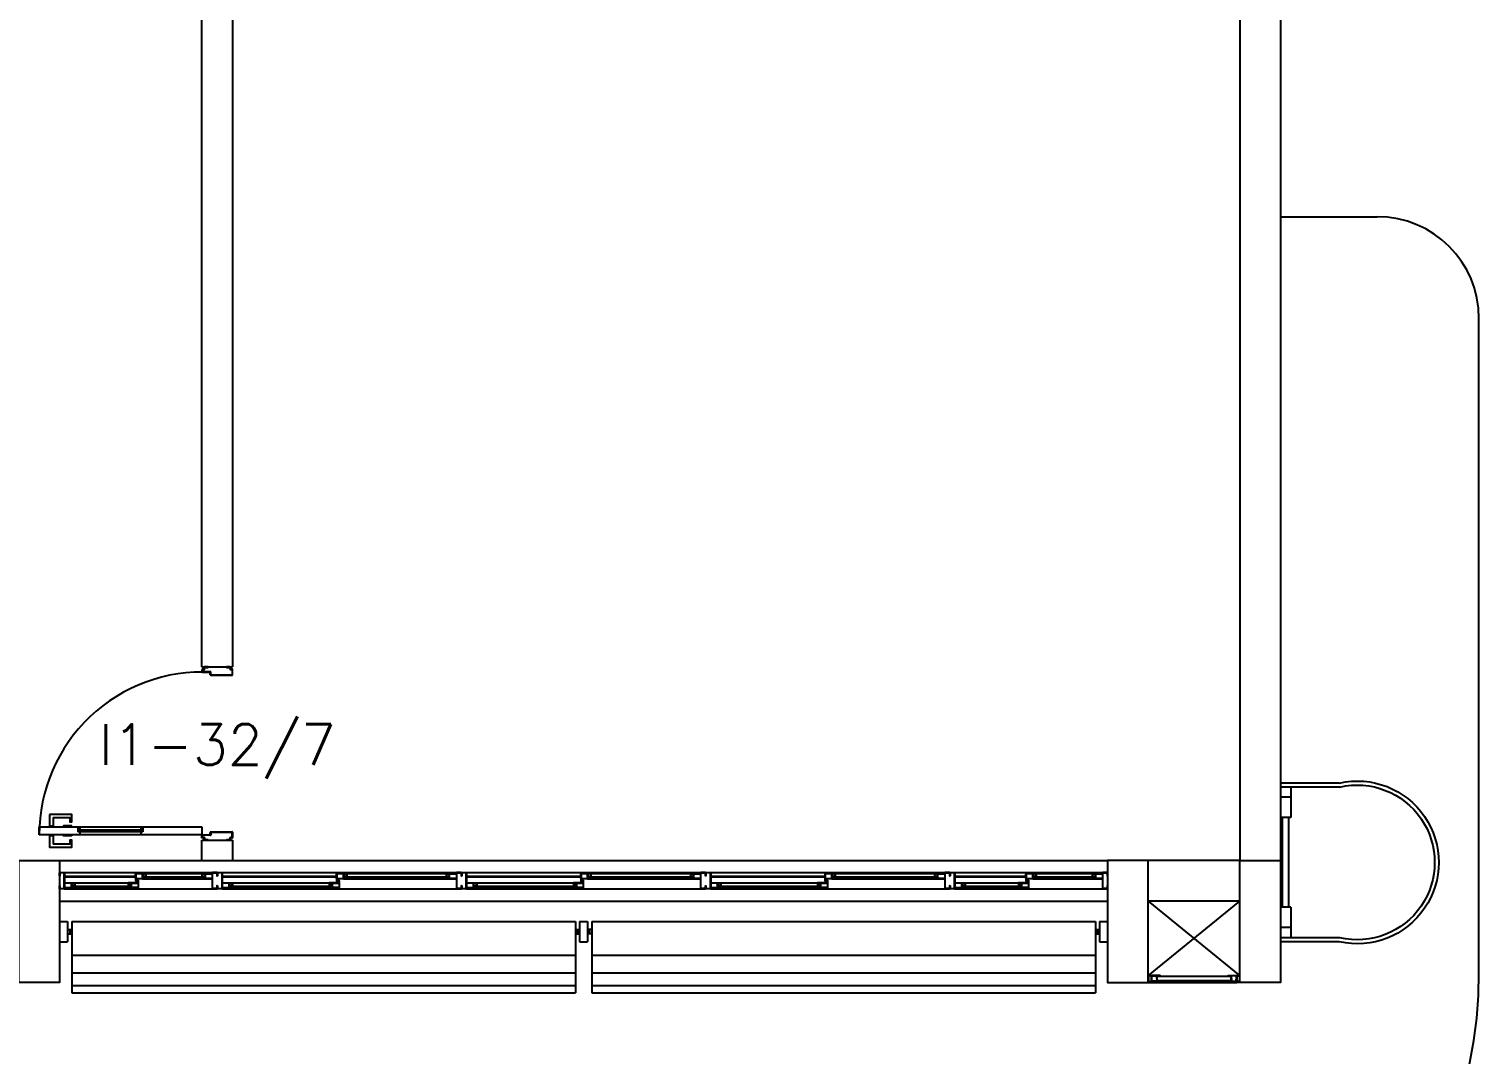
# Model space of a CAD drawing. Header units: millimetres. Extents: x 2801 to 3319, y 1187 to 1422.
# Drawn here: x 2967.02 to 2974.15, y 1340.99 to 1346.03 of the extents above; entities that cross this region are included whole.
import ezdxf

# ---------------------------------------------------------------- set-up
doc = ezdxf.new("R2010")
doc.units = ezdxf.units.MM
for name, color, linetype in [('AR-ALV', 2, 'Continuous'), ('AR-BRISES', 1, 'Continuous'), ('AR-CALÇADA', 1, 'Continuous'), ('AR-ESQ', 1, 'Continuous'), ('AR-ESTC', 3, 'Continuous'), ('AR-PEITORIL', 1, 'Continuous'), ('AR-PORTA', 1, 'Continuous'), ('AR-SHAFT', 1, 'Continuous'), ('BR-LINHAS', 1, 'Continuous'), ('BR-MONTANTE', 242, 'Continuous'), ('BR-PAINEL', 1, 'Continuous'), ('BR-SUPORTE', 1, 'Continuous'), ('DT-ESQ-BAGUETE-C', 2, 'Continuous'), ('DT-ESQ-BAGUETE-V', 1, 'Continuous'), ('DT-ESQ-CHAPA DOBRADA-V', 1, 'Continuous'), ('DT-ESQ-PERFIL CADEIRA-C', 2, 'Continuous'), ('DT-ESQ-PERFIL CADEIRA-V', 1, 'Continuous'), ('DT-ESQ-PERFIL U SIMPLES-C', 2, 'Continuous'), ('DT-ESQ-PERFIL U-C', 2, 'Continuous'), ('DT-ESQ-PERFIL U-V', 1, 'Continuous'), ('DT-ESQ-VENEZIANA-C', 2, 'Continuous'), ('DT-ESQ-VENEZIANA-V', 2, 'Continuous'), ('DT-ESQ-VIDRO-C', 2, 'Continuous'), ('ENDEREÇO', 2, 'Continuous'), ('EQUIPAMENTO', 2, 'Continuous'), ('maçaneta', 1, 'Continuous'), ('mov', 1, 'Continuous'), ('PM-PERFIL U-C', 2, 'Continuous'), ('PM-VIDRO', 1, 'Continuous'), ('pm1', 2, 'Continuous'), ('pm2', 2, 'Continuous')]:
    doc.layers.add(name, color=color, linetype=linetype)
doc.styles.add('UNB1-100', font='simplex.shx', dxfattribs={"height": 0.2})

# ---------------------------------------------------------------- blocks, each defined once
blk = doc.blocks.new('EF40-P')
at = {"layer": 'DT-ESQ-BAGUETE-C', "color": 2, "ltscale": 0.1}
for points in [[(0.4225, -0.08), (0.409, -0.08), (0.409, -0.0785), (0.422, -0.0785, 0.414214), (0.4225, -0.078), (0.4225, -0.067, 0.414214), (0.422, -0.0665), (0.409, -0.0665), (0.409, -0.065), (0.4225, -0.065, -0.414214), (0.424, -0.0665), (0.424, -0.0785, -0.414214)], [(0.7015, -0.08), (0.715, -0.08), (0.715, -0.0785), (0.702, -0.0785, -0.414214), (0.7015, -0.078), (0.7015, -0.067, -0.414214), (0.702, -0.0665), (0.715, -0.0665), (0.715, -0.065), (0.7015, -0.065, 0.414214), (0.7, -0.0665), (0.7, -0.0785, 0.414214)], [(1.41, -0.08), (1.3965, -0.08), (1.3965, -0.0785), (1.4095, -0.0785, 0.414214), (1.41, -0.078), (1.41, -0.067, 0.414214), (1.4095, -0.0665), (1.3965, -0.0665), (1.3965, -0.065), (1.41, -0.065, -0.414214), (1.4115, -0.0665), (1.4115, -0.0785, -0.414214)], [(1.9015, -0.08), (1.915, -0.08), (1.915, -0.0785), (1.902, -0.0785, -0.414214), (1.9015, -0.078), (1.9015, -0.067, -0.414214), (1.902, -0.0665), (1.915, -0.0665), (1.915, -0.065), (1.9015, -0.065, 0.414214), (1.9, -0.0665), (1.9, -0.0785, 0.414214)], [(2.61, -0.08), (2.5965, -0.08), (2.5965, -0.0785), (2.6095, -0.0785, 0.414214), (2.61, -0.078), (2.61, -0.067, 0.414214), (2.6095, -0.0665), (2.5965, -0.0665), (2.5965, -0.065), (2.61, -0.065, -0.414214), (2.6115, -0.0665), (2.6115, -0.0785, -0.414214)], [(3.1015, -0.08), (3.115, -0.08), (3.115, -0.0785), (3.102, -0.0785, -0.414214), (3.1015, -0.078), (3.1015, -0.067, -0.414214), (3.102, -0.0665), (3.115, -0.0665), (3.115, -0.065), (3.1015, -0.065, 0.414214), (3.1, -0.0665), (3.1, -0.0785, 0.414214)], [(3.81, -0.08), (3.7965, -0.08), (3.7965, -0.0785), (3.8095, -0.0785, 0.414214), (3.81, -0.078), (3.81, -0.067, 0.414214), (3.8095, -0.0665), (3.7965, -0.0665), (3.7965, -0.065), (3.81, -0.065, -0.414214), (3.8115, -0.0665), (3.8115, -0.0785, -0.414214)], [(4.3015, -0.08), (4.315, -0.08), (4.315, -0.0785), (4.302, -0.0785, -0.414214), (4.3015, -0.078), (4.3015, -0.067, -0.414214), (4.302, -0.0665), (4.315, -0.0665), (4.315, -0.065), (4.3015, -0.065, 0.414214), (4.3, -0.0665), (4.3, -0.0785, 0.414214)], [(4.7975, -0.08), (4.784, -0.08), (4.784, -0.0785), (4.797, -0.0785, 0.414214), (4.7975, -0.078), (4.7975, -0.067, 0.414214), (4.797, -0.0665), (4.784, -0.0665), (4.784, -0.065), (4.7975, -0.065, -0.414214), (4.799, -0.0665), (4.799, -0.0785, -0.414214)], [(5.0765, -0.08), (5.09, -0.08), (5.09, -0.0785), (5.077, -0.0785, -0.414214), (5.0765, -0.078), (5.0765, -0.067, -0.414214), (5.077, -0.0665), (5.09, -0.0665), (5.09, -0.065), (5.0765, -0.065, 0.414214), (5.075, -0.0665), (5.075, -0.0785, 0.414214)], [(0.0735, -0.125), (0.06, -0.125), (0.06, -0.1235), (0.073, -0.1235, 0.414214), (0.0735, -0.123), (0.0735, -0.112, 0.414214), (0.073, -0.1115), (0.06, -0.1115), (0.06, -0.11), (0.0735, -0.11, -0.414214), (0.075, -0.1115), (0.075, -0.1235, -0.414214)], [(0.339, -0.125), (0.3525, -0.125), (0.3525, -0.1235), (0.3395, -0.1235, -0.414214), (0.339, -0.123), (0.339, -0.112, -0.414214), (0.3395, -0.1115), (0.3525, -0.1115), (0.3525, -0.11), (0.339, -0.11, 0.414214), (0.3375, -0.1115), (0.3375, -0.1235, 0.414214)], [(0.8485, -0.125), (0.835, -0.125), (0.835, -0.1235), (0.848, -0.1235, 0.414214), (0.8485, -0.123), (0.8485, -0.112, 0.414214), (0.848, -0.1115), (0.835, -0.1115), (0.835, -0.11), (0.8485, -0.11, -0.414214), (0.85, -0.1115), (0.85, -0.1235, -0.414214)], [(1.3265, -0.125), (1.34, -0.125), (1.34, -0.1235), (1.327, -0.1235, -0.414214), (1.3265, -0.123), (1.3265, -0.112, -0.414214), (1.327, -0.1115), (1.34, -0.1115), (1.34, -0.11), (1.3265, -0.11, 0.414214), (1.325, -0.1115), (1.325, -0.1235, 0.414214)], [(2.0485, -0.125), (2.035, -0.125), (2.035, -0.1235), (2.048, -0.1235, 0.414214), (2.0485, -0.123), (2.0485, -0.112, 0.414214), (2.048, -0.1115), (2.035, -0.1115), (2.035, -0.11), (2.0485, -0.11, -0.414214), (2.05, -0.1115), (2.05, -0.1235, -0.414214)], [(2.5265, -0.125), (2.54, -0.125), (2.54, -0.1235), (2.527, -0.1235, -0.414214), (2.5265, -0.123), (2.5265, -0.112, -0.414214), (2.527, -0.1115), (2.54, -0.1115), (2.54, -0.11), (2.5265, -0.11, 0.414214), (2.525, -0.1115), (2.525, -0.1235, 0.414214)], [(3.2485, -0.125), (3.235, -0.125), (3.235, -0.1235), (3.248, -0.1235, 0.414214), (3.2485, -0.123), (3.2485, -0.112, 0.414214), (3.248, -0.1115), (3.235, -0.1115), (3.235, -0.11), (3.2485, -0.11, -0.414214), (3.25, -0.1115), (3.25, -0.1235, -0.414214)], [(3.7265, -0.125), (3.74, -0.125), (3.74, -0.1235), (3.727, -0.1235, -0.414214), (3.7265, -0.123), (3.7265, -0.112, -0.414214), (3.727, -0.1115), (3.74, -0.1115), (3.74, -0.11), (3.7265, -0.11, 0.414214), (3.725, -0.1115), (3.725, -0.1235, 0.414214)], [(4.4485, -0.125), (4.435, -0.125), (4.435, -0.1235), (4.448, -0.1235, 0.414214), (4.4485, -0.123), (4.4485, -0.112, 0.414214), (4.448, -0.1115), (4.435, -0.1115), (4.435, -0.11), (4.4485, -0.11, -0.414214), (4.45, -0.1115), (4.45, -0.1235, -0.414214)], [(4.714, -0.125), (4.7275, -0.125), (4.7275, -0.1235), (4.7145, -0.1235, -0.414214), (4.714, -0.123), (4.714, -0.112, -0.414214), (4.7145, -0.1115), (4.7275, -0.1115), (4.7275, -0.11), (4.714, -0.11, 0.414214), (4.7125, -0.1115), (4.7125, -0.1235, 0.414214)]]:
    blk.add_lwpolyline(points, format="xyb", close=True, dxfattribs=at)
at = {"layer": 'DT-ESQ-BAGUETE-V', "ltscale": 0.1}
for p, q in [((0.4225, -0.065), (0.7015, -0.065)), ((1.41, -0.065), (1.9015, -0.065)), ((2.61, -0.065), (3.1015, -0.065)), ((3.81, -0.065), (4.3015, -0.065)), ((4.7975, -0.065), (5.0765, -0.065))]:
    blk.add_line(p, q, dxfattribs=at)
at = {"layer": 'DT-ESQ-BAGUETE-V', "color": 1, "ltscale": 0.1}
for p, q in [((0.0735, -0.11), (0.339, -0.11)), ((0.8485, -0.11), (1.3265, -0.11)), ((2.0485, -0.11), (2.5265, -0.11)), ((3.2485, -0.11), (3.7265, -0.11)), ((4.4485, -0.11), (4.714, -0.11))]:
    blk.add_line(p, q, dxfattribs=at)
at = {"layer": 'DT-ESQ-CHAPA DOBRADA-V', "ltscale": 0.1}
for p, q in [((0.025, -0.077), (0.374, -0.077)), ((0.025, -0.08), (0.374, -0.08)), ((0.8, -0.077), (1.3615, -0.077)), ((0.8, -0.08), (1.3615, -0.08)), ((4.4, -0.077), (4.749, -0.077)), ((4.4, -0.08), (4.749, -0.08))]:
    blk.add_line(p, q, dxfattribs=at)
at = {"layer": 'DT-ESQ-CHAPA DOBRADA-V', "color": 1, "ltscale": 0.1}
for p, q in [((2, -0.077), (2.5615, -0.077)), ((2, -0.08), (2.5615, -0.08)), ((3.2, -0.077), (3.7615, -0.077)), ((3.2, -0.08), (3.7615, -0.08))]:
    blk.add_line(p, q, dxfattribs=at)
at = {"layer": 'DT-ESQ-PERFIL CADEIRA-C', "color": 2, "ltscale": 0.1}
for p, q in [((0.025, -0.1335), (0.0735, -0.1335)), ((0.3855, -0.1335), (0.339, -0.1335)), ((0.376, -0.0885), (0.4225, -0.0885)), ((0.75, -0.0885), (0.7015, -0.0885)), ((0.8, -0.1335), (0.8485, -0.1335)), ((1.373, -0.1335), (1.3265, -0.1335)), ((1.3635, -0.0885), (1.41, -0.0885)), ((1.95, -0.0885), (1.9015, -0.0885)), ((2, -0.1335), (2.0485, -0.1335)), ((2.573, -0.1335), (2.5265, -0.1335)), ((2.5635, -0.0885), (2.61, -0.0885)), ((3.15, -0.0885), (3.1015, -0.0885)), ((3.2, -0.1335), (3.2485, -0.1335)), ((3.773, -0.1335), (3.7265, -0.1335)), ((3.7635, -0.0885), (3.81, -0.0885)), ((4.35, -0.0885), (4.3015, -0.0885)), ((4.7605, -0.1335), (4.714, -0.1335)), ((4.751, -0.0885), (4.7975, -0.0885)), ((5.125, -0.0885), (5.0765, -0.0885))]:
    blk.add_line(p, q, dxfattribs=at)
at = {"layer": 'DT-ESQ-PERFIL CADEIRA-C', "ltscale": 0.1}
blk.add_line((4.4, -0.1335), (4.4485, -0.1335), dxfattribs=at)
at = {"layer": 'DT-ESQ-PERFIL CADEIRA-C', "color": 2, "ltscale": 0.1}
for points in [[(0.4225, -0.087, -1), (0.4225, -0.09), (0.376, -0.09, -0.414214), (0.374, -0.088), (0.374, -0.067, -0.414214), (0.376, -0.065), (0.4075, -0.065, -0.414214), (0.409, -0.0665), (0.409, -0.087)], [(0.409, -0.0885, -0.198913), (0.4079, -0.0881, -0.198913), (0.4075, -0.087), (0.4075, -0.067, 0.414214), (0.407, -0.0665), (0.376, -0.0665, 0.414214), (0.3755, -0.067), (0.3755, -0.088, 0.414214), (0.376, -0.0885)], [(0.7015, -0.09), (0.75, -0.09), (0.75, -0.0885), (0.715, -0.0885, 0.198912), (0.7161, -0.0881, 0.198913), (0.7165, -0.087), (0.7165, -0.067, -0.414214), (0.717, -0.0665), (0.75, -0.0665), (0.75, -0.065), (0.7165, -0.065, 0.414214), (0.715, -0.0665), (0.715, -0.0785), (0.715, -0.08), (0.715, -0.087), (0.7015, -0.087, 1)], [(1.41, -0.087, -1), (1.41, -0.09), (1.3635, -0.09, -0.414214), (1.3615, -0.088), (1.3615, -0.067, -0.414214), (1.3635, -0.065), (1.395, -0.065, -0.414214), (1.3965, -0.0665), (1.3965, -0.087)], [(1.3965, -0.0885, -0.198913), (1.3954, -0.0881, -0.198913), (1.395, -0.087), (1.395, -0.067, 0.414214), (1.3945, -0.0665), (1.3635, -0.0665, 0.414214), (1.363, -0.067), (1.363, -0.088, 0.414214), (1.3635, -0.0885)], [(1.9015, -0.09), (1.95, -0.09), (1.95, -0.0885), (1.915, -0.0885, 0.198912), (1.9161, -0.0881, 0.198913), (1.9165, -0.087), (1.9165, -0.067, -0.414214), (1.917, -0.0665), (1.95, -0.0665), (1.95, -0.065), (1.9165, -0.065, 0.414214), (1.915, -0.0665), (1.915, -0.0785), (1.915, -0.08), (1.915, -0.087), (1.9015, -0.087, 1)], [(2.61, -0.087, -1), (2.61, -0.09), (2.5635, -0.09, -0.414214), (2.5615, -0.088), (2.5615, -0.067, -0.414214), (2.5635, -0.065), (2.595, -0.065, -0.414214), (2.5965, -0.0665), (2.5965, -0.087)], [(2.5965, -0.0885, -0.198913), (2.5954, -0.0881, -0.198913), (2.595, -0.087), (2.595, -0.067, 0.414214), (2.5945, -0.0665), (2.5635, -0.0665, 0.414214), (2.563, -0.067), (2.563, -0.088, 0.414214), (2.5635, -0.0885)], [(3.1015, -0.09), (3.15, -0.09), (3.15, -0.0885), (3.115, -0.0885, 0.198912), (3.1161, -0.0881, 0.198913), (3.1165, -0.087), (3.1165, -0.067, -0.414214), (3.117, -0.0665), (3.15, -0.0665), (3.15, -0.065), (3.1165, -0.065, 0.414214), (3.115, -0.0665), (3.115, -0.0785), (3.115, -0.08), (3.115, -0.087), (3.1015, -0.087, 1)], [(3.81, -0.087, -1), (3.81, -0.09), (3.7635, -0.09, -0.414214), (3.7615, -0.088), (3.7615, -0.067, -0.414214), (3.7635, -0.065), (3.795, -0.065, -0.414214), (3.7965, -0.0665), (3.7965, -0.087)], [(3.7965, -0.0885, -0.198913), (3.7954, -0.0881, -0.198913), (3.795, -0.087), (3.795, -0.067, 0.414214), (3.7945, -0.0665), (3.7635, -0.0665, 0.414214), (3.763, -0.067), (3.763, -0.088, 0.414214), (3.7635, -0.0885)], [(4.3015, -0.09), (4.35, -0.09), (4.35, -0.0885), (4.315, -0.0885, 0.198912), (4.3161, -0.0881, 0.198913), (4.3165, -0.087), (4.3165, -0.067, -0.414214), (4.317, -0.0665), (4.35, -0.0665), (4.35, -0.065), (4.3165, -0.065, 0.414214), (4.315, -0.0665), (4.315, -0.0785), (4.315, -0.08), (4.315, -0.087), (4.3015, -0.087, 1)], [(4.7975, -0.087, -1), (4.7975, -0.09), (4.751, -0.09, -0.414214), (4.749, -0.088), (4.749, -0.067, -0.414214), (4.751, -0.065), (4.7825, -0.065, -0.414214), (4.784, -0.0665), (4.784, -0.087)], [(4.784, -0.0885, -0.198913), (4.7829, -0.0881, -0.198913), (4.7825, -0.087), (4.7825, -0.067, 0.414214), (4.782, -0.0665), (4.751, -0.0665, 0.414214), (4.7505, -0.067), (4.7505, -0.088, 0.414214), (4.751, -0.0885)], [(5.0765, -0.09), (5.125, -0.09), (5.125, -0.0885), (5.09, -0.0885, 0.198912), (5.0911, -0.0881, 0.198913), (5.0915, -0.087), (5.0915, -0.067, -0.414214), (5.092, -0.0665), (5.125, -0.0665), (5.125, -0.065), (5.0915, -0.065, 0.414214), (5.09, -0.0665), (5.09, -0.0785), (5.09, -0.08), (5.09, -0.087), (5.0765, -0.087, 1)], [(0.0735, -0.135), (0.025, -0.135), (0.025, -0.1335), (0.06, -0.1335, -0.198912), (0.0589, -0.1331, -0.198913), (0.0585, -0.132), (0.0585, -0.112, 0.414214), (0.058, -0.1115), (0.025, -0.1115), (0.025, -0.11), (0.0585, -0.11, -0.414214), (0.06, -0.1115), (0.06, -0.1235), (0.06, -0.125), (0.06, -0.132), (0.0735, -0.132, -1)], [(0.339, -0.132, 1), (0.339, -0.135), (0.3855, -0.135, 0.414214), (0.3875, -0.133), (0.3875, -0.112, 0.414214), (0.3855, -0.11), (0.354, -0.11, 0.414214), (0.3525, -0.1115), (0.3525, -0.132)], [(0.3525, -0.1335, 0.198913), (0.3536, -0.1331, 0.198913), (0.354, -0.132), (0.354, -0.112, -0.414214), (0.3545, -0.1115), (0.3855, -0.1115, -0.414214), (0.386, -0.112), (0.386, -0.133, -0.414214), (0.3855, -0.1335)], [(0.8485, -0.135), (0.8, -0.135), (0.8, -0.1335), (0.835, -0.1335, -0.198912), (0.8339, -0.1331, -0.198913), (0.8335, -0.132), (0.8335, -0.112, 0.414214), (0.833, -0.1115), (0.8, -0.1115), (0.8, -0.11), (0.8335, -0.11, -0.414214), (0.835, -0.1115), (0.835, -0.1235), (0.835, -0.125), (0.835, -0.132), (0.8485, -0.132, -1)], [(1.3265, -0.132, 1), (1.3265, -0.135), (1.373, -0.135, 0.414214), (1.375, -0.133), (1.375, -0.112, 0.414214), (1.373, -0.11), (1.3415, -0.11, 0.414214), (1.34, -0.1115), (1.34, -0.132)], [(1.34, -0.1335, 0.198913), (1.3411, -0.1331, 0.198913), (1.3415, -0.132), (1.3415, -0.112, -0.414214), (1.342, -0.1115), (1.373, -0.1115, -0.414214), (1.3735, -0.112), (1.3735, -0.133, -0.414214), (1.373, -0.1335)], [(2.0485, -0.135), (2, -0.135), (2, -0.1335), (2.035, -0.1335, -0.198912), (2.0339, -0.1331, -0.198913), (2.0335, -0.132), (2.0335, -0.112, 0.414214), (2.033, -0.1115), (2, -0.1115), (2, -0.11), (2.0335, -0.11, -0.414214), (2.035, -0.1115), (2.035, -0.1235), (2.035, -0.125), (2.035, -0.132), (2.0485, -0.132, -1)], [(2.5265, -0.132, 1), (2.5265, -0.135), (2.573, -0.135, 0.414214), (2.575, -0.133), (2.575, -0.112, 0.414214), (2.573, -0.11), (2.5415, -0.11, 0.414214), (2.54, -0.1115), (2.54, -0.132)], [(2.54, -0.1335, 0.198913), (2.5411, -0.1331, 0.198913), (2.5415, -0.132), (2.5415, -0.112, -0.414214), (2.542, -0.1115), (2.573, -0.1115, -0.414214), (2.5735, -0.112), (2.5735, -0.133, -0.414214), (2.573, -0.1335)], [(3.2485, -0.135), (3.2, -0.135), (3.2, -0.1335), (3.235, -0.1335, -0.198912), (3.2339, -0.1331, -0.198913), (3.2335, -0.132), (3.2335, -0.112, 0.414214), (3.233, -0.1115), (3.2, -0.1115), (3.2, -0.11), (3.2335, -0.11, -0.414214), (3.235, -0.1115), (3.235, -0.1235), (3.235, -0.125), (3.235, -0.132), (3.2485, -0.132, -1)], [(3.7265, -0.132, 1), (3.7265, -0.135), (3.773, -0.135, 0.414214), (3.775, -0.133), (3.775, -0.112, 0.414214), (3.773, -0.11), (3.7415, -0.11, 0.414214), (3.74, -0.1115), (3.74, -0.132)], [(3.74, -0.1335, 0.198913), (3.7411, -0.1331, 0.198913), (3.7415, -0.132), (3.7415, -0.112, -0.414214), (3.742, -0.1115), (3.773, -0.1115, -0.414214), (3.7735, -0.112), (3.7735, -0.133, -0.414214), (3.773, -0.1335)], [(4.4485, -0.135), (4.4, -0.135), (4.4, -0.1335), (4.435, -0.1335, -0.198912), (4.4339, -0.1331, -0.198913), (4.4335, -0.132), (4.4335, -0.112, 0.414214), (4.433, -0.1115), (4.4, -0.1115), (4.4, -0.11), (4.4335, -0.11, -0.414214), (4.435, -0.1115), (4.435, -0.1235), (4.435, -0.125), (4.435, -0.132), (4.4485, -0.132, -1)], [(4.714, -0.132, 1), (4.714, -0.135), (4.7605, -0.135, 0.414214), (4.7625, -0.133), (4.7625, -0.112, 0.414214), (4.7605, -0.11), (4.729, -0.11, 0.414214), (4.7275, -0.1115), (4.7275, -0.132)], [(4.7275, -0.1335, 0.198913), (4.7286, -0.1331, 0.198913), (4.729, -0.132), (4.729, -0.112, -0.414214), (4.7295, -0.1115), (4.7605, -0.1115, -0.414214), (4.761, -0.112), (4.761, -0.133, -0.414214), (4.7605, -0.1335)]]:
    blk.add_lwpolyline(points, format="xyb", close=True, dxfattribs=at)
at = {"layer": 'DT-ESQ-PERFIL CADEIRA-V', "color": 1, "ltscale": 0.1}
for p, q in [((0.0735, -0.135), (0.339, -0.135)), ((0.8485, -0.135), (1.3265, -0.135)), ((2.0485, -0.135), (2.5265, -0.135)), ((2.595, -0.09), (3.1015, -0.09)), ((3.795, -0.09), (4.3015, -0.09)), ((4.4485, -0.135), (4.714, -0.135)), ((4.7825, -0.09), (5.0765, -0.09))]:
    blk.add_line(p, q, dxfattribs=at)
at = {"layer": 'DT-ESQ-PERFIL CADEIRA-V', "ltscale": 0.1}
for p, q in [((0.4075, -0.09), (0.7015, -0.09)), ((1.395, -0.09), (1.9015, -0.09))]:
    blk.add_line(p, q, dxfattribs=at)
at = {"layer": 'DT-ESQ-PERFIL CADEIRA-V', "color": 2, "ltscale": 0.1}
blk.add_line((3.2485, -0.135), (3.7265, -0.135), dxfattribs=at)
at = {"layer": 'DT-ESQ-PERFIL U SIMPLES-C', "color": 2, "ltscale": 0.1}
for points in [[(0.376, -0.102), (0.384, -0.102), (0.384, -0.1005), (0.376, -0.1005, -0.414214), (0.3755, -0.1), (0.3755, -0.092, -0.414214), (0.376, -0.0915), (0.384, -0.0915), (0.384, -0.09), (0.376, -0.09, 0.414214), (0.374, -0.092), (0.374, -0.1, 0.414214)], [(0.3855, -0.098), (0.3775, -0.098), (0.3775, -0.0995), (0.3855, -0.0995, -0.414214), (0.386, -0.1), (0.386, -0.108, -0.414214), (0.3855, -0.1085), (0.3775, -0.1085), (0.3775, -0.11), (0.3855, -0.11, 0.414214), (0.3875, -0.108), (0.3875, -0.1, 0.414214)], [(1.3635, -0.102), (1.3715, -0.102), (1.3715, -0.1005), (1.3635, -0.1005, -0.414214), (1.363, -0.1), (1.363, -0.092, -0.414214), (1.3635, -0.0915), (1.3715, -0.0915), (1.3715, -0.09), (1.3635, -0.09, 0.414214), (1.3615, -0.092), (1.3615, -0.1, 0.414214)], [(1.373, -0.098), (1.365, -0.098), (1.365, -0.0995), (1.373, -0.0995, -0.414214), (1.3735, -0.1), (1.3735, -0.108, -0.414214), (1.373, -0.1085), (1.365, -0.1085), (1.365, -0.11), (1.373, -0.11, 0.414214), (1.375, -0.108), (1.375, -0.1, 0.414214)], [(2.5635, -0.102), (2.5715, -0.102), (2.5715, -0.1005), (2.5635, -0.1005, -0.414214), (2.563, -0.1), (2.563, -0.092, -0.414214), (2.5635, -0.0915), (2.5715, -0.0915), (2.5715, -0.09), (2.5635, -0.09, 0.414214), (2.5615, -0.092), (2.5615, -0.1, 0.414214)], [(2.573, -0.098), (2.565, -0.098), (2.565, -0.0995), (2.573, -0.0995, -0.414214), (2.5735, -0.1), (2.5735, -0.108, -0.414214), (2.573, -0.1085), (2.565, -0.1085), (2.565, -0.11), (2.573, -0.11, 0.414214), (2.575, -0.108), (2.575, -0.1, 0.414214)], [(3.7635, -0.102), (3.7715, -0.102), (3.7715, -0.1005), (3.7635, -0.1005, -0.414214), (3.763, -0.1), (3.763, -0.092, -0.414214), (3.7635, -0.0915), (3.7715, -0.0915), (3.7715, -0.09), (3.7635, -0.09, 0.414214), (3.7615, -0.092), (3.7615, -0.1, 0.414214)], [(3.773, -0.098), (3.765, -0.098), (3.765, -0.0995), (3.773, -0.0995, -0.414214), (3.7735, -0.1), (3.7735, -0.108, -0.414214), (3.773, -0.1085), (3.765, -0.1085), (3.765, -0.11), (3.773, -0.11, 0.414214), (3.775, -0.108), (3.775, -0.1, 0.414214)], [(4.751, -0.102), (4.759, -0.102), (4.759, -0.1005), (4.751, -0.1005, -0.414214), (4.7505, -0.1), (4.7505, -0.092, -0.414214), (4.751, -0.0915), (4.759, -0.0915), (4.759, -0.09), (4.751, -0.09, 0.414214), (4.749, -0.092), (4.749, -0.1, 0.414214)], [(4.7605, -0.098), (4.7525, -0.098), (4.7525, -0.0995), (4.7605, -0.0995, -0.414214), (4.761, -0.1), (4.761, -0.108, -0.414214), (4.7605, -0.1085), (4.7525, -0.1085), (4.7525, -0.11), (4.7605, -0.11, 0.414214), (4.7625, -0.108), (4.7625, -0.1, 0.414214)]]:
    blk.add_lwpolyline(points, format="xyb", close=True, dxfattribs=at)
at = {"layer": 'DT-ESQ-PERFIL U-C', "color": 2, "ltscale": 0.1}
for points in [[(0, -0.0615, -0.414214), (0.0015, -0.06), (0.0235, -0.06, -0.414214), (0.025, -0.0615), (0.025, -0.1385, -0.414214), (0.0235, -0.14), (0.0015, -0.14, -0.414214), (0, -0.1385), (0, -0.125), (0.0015, -0.125), (0.0015, -0.138, 0.414214), (0.002, -0.1385), (0.023, -0.1385, 0.414214), (0.0235, -0.138), (0.0235, -0.062, 0.414214), (0.023, -0.0615), (0.002, -0.0615, 0.414214), (0.0015, -0.062), (0.0015, -0.075), (0, -0.075)], [(0.775, -0.0615, 0.414214), (0.7735, -0.06), (0.7515, -0.06, 0.414214), (0.75, -0.0615), (0.75, -0.1385, 0.414214), (0.7515, -0.14), (0.7735, -0.14, 0.414214), (0.775, -0.1385), (0.775, -0.125), (0.7735, -0.125), (0.7735, -0.138, -0.414214), (0.773, -0.1385), (0.752, -0.1385, -0.414214), (0.7515, -0.138), (0.7515, -0.062, -0.414214), (0.752, -0.0615), (0.773, -0.0615, -0.414214), (0.7735, -0.062), (0.7735, -0.075), (0.775, -0.075)], [(0.775, -0.0615, -0.414214), (0.7765, -0.06), (0.7985, -0.06, -0.414214), (0.8, -0.0615), (0.8, -0.1385, -0.414214), (0.7985, -0.14), (0.7765, -0.14, -0.414214), (0.775, -0.1385), (0.775, -0.125), (0.7765, -0.125), (0.7765, -0.138, 0.414214), (0.777, -0.1385), (0.798, -0.1385, 0.414214), (0.7985, -0.138), (0.7985, -0.062, 0.414214), (0.798, -0.0615), (0.777, -0.0615, 0.414214), (0.7765, -0.062), (0.7765, -0.075), (0.775, -0.075)], [(1.975, -0.0615, 0.414214), (1.9735, -0.06), (1.9515, -0.06, 0.414214), (1.95, -0.0615), (1.95, -0.1385, 0.414214), (1.9515, -0.14), (1.9735, -0.14, 0.414214), (1.975, -0.1385), (1.975, -0.125), (1.9735, -0.125), (1.9735, -0.138, -0.414214), (1.973, -0.1385), (1.952, -0.1385, -0.414214), (1.9515, -0.138), (1.9515, -0.062, -0.414214), (1.952, -0.0615), (1.973, -0.0615, -0.414214), (1.9735, -0.062), (1.9735, -0.075), (1.975, -0.075)], [(1.975, -0.0615, -0.414214), (1.9765, -0.06), (1.9985, -0.06, -0.414214), (2, -0.0615), (2, -0.1385, -0.414214), (1.9985, -0.14), (1.9765, -0.14, -0.414214), (1.975, -0.1385), (1.975, -0.125), (1.9765, -0.125), (1.9765, -0.138, 0.414214), (1.977, -0.1385), (1.998, -0.1385, 0.414214), (1.9985, -0.138), (1.9985, -0.062, 0.414214), (1.998, -0.0615), (1.977, -0.0615, 0.414214), (1.9765, -0.062), (1.9765, -0.075), (1.975, -0.075)], [(3.175, -0.0615, 0.414214), (3.1735, -0.06), (3.1515, -0.06, 0.414214), (3.15, -0.0615), (3.15, -0.1385, 0.414214), (3.1515, -0.14), (3.1735, -0.14, 0.414214), (3.175, -0.1385), (3.175, -0.125), (3.1735, -0.125), (3.1735, -0.138, -0.414214), (3.173, -0.1385), (3.152, -0.1385, -0.414214), (3.1515, -0.138), (3.1515, -0.062, -0.414214), (3.152, -0.0615), (3.173, -0.0615, -0.414214), (3.1735, -0.062), (3.1735, -0.075), (3.175, -0.075)], [(3.175, -0.0615, -0.414214), (3.1765, -0.06), (3.1985, -0.06, -0.414214), (3.2, -0.0615), (3.2, -0.1385, -0.414214), (3.1985, -0.14), (3.1765, -0.14, -0.414214), (3.175, -0.1385), (3.175, -0.125), (3.1765, -0.125), (3.1765, -0.138, 0.414214), (3.177, -0.1385), (3.198, -0.1385, 0.414214), (3.1985, -0.138), (3.1985, -0.062, 0.414214), (3.198, -0.0615), (3.177, -0.0615, 0.414214), (3.1765, -0.062), (3.1765, -0.075), (3.175, -0.075)], [(4.375, -0.0615, 0.414214), (4.3735, -0.06), (4.3515, -0.06, 0.414214), (4.35, -0.0615), (4.35, -0.1385, 0.414214), (4.3515, -0.14), (4.3735, -0.14, 0.414214), (4.375, -0.1385), (4.375, -0.125), (4.3735, -0.125), (4.3735, -0.138, -0.414214), (4.373, -0.1385), (4.352, -0.1385, -0.414214), (4.3515, -0.138), (4.3515, -0.062, -0.414214), (4.352, -0.0615), (4.373, -0.0615, -0.414214), (4.3735, -0.062), (4.3735, -0.075), (4.375, -0.075)], [(4.375, -0.0615, -0.414214), (4.3765, -0.06), (4.3985, -0.06, -0.414214), (4.4, -0.0615), (4.4, -0.1385, -0.414214), (4.3985, -0.14), (4.3765, -0.14, -0.414214), (4.375, -0.1385), (4.375, -0.125), (4.3765, -0.125), (4.3765, -0.138, 0.414214), (4.377, -0.1385), (4.398, -0.1385, 0.414214), (4.3985, -0.138), (4.3985, -0.062, 0.414214), (4.398, -0.0615), (4.377, -0.0615, 0.414214), (4.3765, -0.062), (4.3765, -0.075), (4.375, -0.075)], [(5.15, -0.0615, 0.414214), (5.1485, -0.06), (5.1265, -0.06, 0.414214), (5.125, -0.0615), (5.125, -0.1385, 0.414214), (5.1265, -0.14), (5.1485, -0.14, 0.414214), (5.15, -0.1385), (5.15, -0.125), (5.1485, -0.125), (5.1485, -0.138, -0.414214), (5.148, -0.1385), (5.127, -0.1385, -0.414214), (5.1265, -0.138), (5.1265, -0.062, -0.414214), (5.127, -0.0615), (5.148, -0.0615, -0.414214), (5.1485, -0.062), (5.1485, -0.075), (5.15, -0.075)]]:
    blk.add_lwpolyline(points, format="xyb", close=True, dxfattribs=at)
at = {"layer": 'DT-ESQ-PERFIL U-V', "color": 1, "ltscale": 0.1}
for p, q in [((0.0235, -0.06), (0.7515, -0.06)), ((0.7985, -0.06), (1.9515, -0.06)), ((1.9985, -0.06), (3.1515, -0.06)), ((4.3985, -0.06), (5.1265, -0.06)), ((0.0235, -0.14), (0.7515, -0.14)), ((0.7985, -0.14), (1.9515, -0.14)), ((1.9985, -0.14), (3.1515, -0.14)), ((4.3985, -0.14), (5.1265, -0.14))]:
    blk.add_line(p, q, dxfattribs=at)
at = {"layer": 'DT-ESQ-PERFIL U-V', "ltscale": 0.1}
for p, q in [((3.1985, -0.06), (4.3515, -0.06)), ((3.1985, -0.14), (4.3515, -0.14))]:
    blk.add_line(p, q, dxfattribs=at)
at = {"layer": 'DT-ESQ-VIDRO-C', "ltscale": 0.1}
for points in [[(0.063, -0.13), (0.063, -0.127), (0.3495, -0.127), (0.3495, -0.13)], [(0.7125, -0.085), (0.7125, -0.082), (0.4115, -0.082), (0.4115, -0.085)], [(0.838, -0.13), (0.838, -0.127), (1.337, -0.127), (1.337, -0.13)], [(1.9125, -0.085), (1.9125, -0.082), (1.399, -0.082), (1.399, -0.085)], [(2.038, -0.13), (2.038, -0.127), (2.537, -0.127), (2.537, -0.13)], [(3.1125, -0.085), (3.1125, -0.082), (2.599, -0.082), (2.599, -0.085)], [(3.238, -0.13), (3.238, -0.127), (3.737, -0.127), (3.737, -0.13)], [(4.3125, -0.085), (4.3125, -0.082), (3.799, -0.082), (3.799, -0.085)], [(4.438, -0.13), (4.438, -0.127), (4.7245, -0.127), (4.7245, -0.13)], [(5.0875, -0.085), (5.0875, -0.082), (4.7865, -0.082), (4.7865, -0.085)]]:
    blk.add_lwpolyline(points, close=True, dxfattribs=at)
blk = doc.blocks.new('BR-MODULO1')
at = {"layer": 'BR-LINHAS'}
for p, q in [((0.06, -0.2648), (2.535, -0.2648)), ((2.615, -0.2648), (5.09, -0.2648)), ((0.06, -0.3524), (2.535, -0.3524)), ((2.615, -0.3524), (5.09, -0.3524)), ((0.06, -0.4147), (2.535, -0.4147)), ((2.615, -0.4147), (5.09, -0.4147))]:
    blk.add_line(p, q, dxfattribs=at)
at = {"layer": 'BR-MONTANTE'}
for p, q in [((0, -0.1), (0, -0.2)), ((0, -0.1), (0.04, -0.1)), ((0.04, -0.1), (0.04, -0.2)), ((2.5547, -0.1), (2.5947, -0.1)), ((2.5547, -0.1), (2.5547, -0.2)), ((2.5947, -0.1), (2.5947, -0.2)), ((5.11, -0.1), (5.11, -0.2)), ((5.11, -0.1), (5.15, -0.1)), ((5.15, -0.1), (5.15, -0.2)), ((0, -0.2), (0.04, -0.2)), ((2.5547, -0.2), (2.5947, -0.2)), ((5.11, -0.2), (5.15, -0.2))]:
    blk.add_line(p, q, dxfattribs=at)
at = {"layer": 'BR-PAINEL'}
for p, q in [((0.06, -0.1), (2.535, -0.1)), ((0.06, -0.1), (0.06, -0.45)), ((2.535, -0.1), (2.535, -0.45)), ((2.615, -0.1), (2.615, -0.45)), ((2.615, -0.1), (5.09, -0.1)), ((5.09, -0.1), (5.09, -0.45)), ((0.06, -0.45), (2.535, -0.45)), ((2.615, -0.45), (5.09, -0.45))]:
    blk.add_line(p, q, dxfattribs=at)
at = {"layer": 'BR-SUPORTE'}
for p, q in [((0.04, -0.14), (0.06, -0.14)), ((0.05, -0.14), (0.05, -0.16)), ((2.5347, -0.14), (2.5547, -0.14)), ((2.5447, -0.14), (2.5447, -0.16)), ((2.6147, -0.14), (2.5947, -0.14)), ((2.6047, -0.14), (2.6047, -0.16)), ((5.09, -0.14), (5.11, -0.14)), ((5.1, -0.14), (5.1, -0.16)), ((0.04, -0.16), (0.06, -0.16)), ((2.5347, -0.16), (2.5547, -0.16)), ((2.6147, -0.16), (2.5947, -0.16)), ((5.09, -0.16), (5.11, -0.16))]:
    blk.add_line(p, q, dxfattribs=at)
blk = doc.blocks.new('EF01C-P')
at = {"layer": 'DT-ESQ-BAGUETE-C', "ltscale": 0.1}
for points in [[(0.0015, 0.035), (0.015, 0.035), (0.015, 0.0335), (0.0015, 0.0335), (0.0015, 0.005), (0.015, 0.005), (0.015, 0.0035), (0.0015, 0.0035, -0.414214), (0, 0.005), (0, 0.0335, -0.414214)], [(0.4485, 0.035), (0.435, 0.035), (0.435, 0.0335), (0.4485, 0.0335), (0.4485, 0.005), (0.435, 0.005), (0.435, 0.0035), (0.4485, 0.0035, 0.414214), (0.45, 0.005), (0.45, 0.0335, 0.414214)]]:
    blk.add_lwpolyline(points, format="xyb", close=True, dxfattribs=at)
at = {"layer": 'DT-ESQ-PERFIL CADEIRA-C', "ltscale": 0.1}
for points in [[(0.01, 0.0015), (0.01, 0.003), (0.0015, 0.003, 1), (0.0015, 0), (0.015, 0, 0.414214), (0.0165, 0.0015), (0.0165, 0.0335), (0.043, 0.0335)], [(0.043, 0.0065), (0.018, 0.0065), (0.018, 0.0165), (0.0165, 0.0165), (0.0165, 0.0065, 0.414214), (0.018, 0.005), (0.043, 0.005), (0.0565, 0.005, 1), (0.0565, 0.008), (0.043, 0.008), (0.043, 0.02), (0.043, 0.032), (0.0565, 0.032, 1), (0.0565, 0.035), (0.043, 0.035), (0.0165, 0.035, 0.414214), (0.015, 0.0335), (0.015, 0.0015), (0.0015, 0.0015)], [(0.0415, 0.02), (0.0415, 0.032, -0.414214), (0.043, 0.0335), (0.0565, 0.0335)], [(0.0415, 0.02), (0.0415, 0.008, 0.414214), (0.043, 0.0065), (0.0565, 0.0065)], [(0.407, 0.0065), (0.432, 0.0065), (0.432, 0.0165), (0.4335, 0.0165), (0.4335, 0.0065, -0.414214), (0.432, 0.005), (0.407, 0.005), (0.3935, 0.005, -1), (0.3935, 0.008), (0.407, 0.008), (0.407, 0.02), (0.407, 0.032), (0.3935, 0.032, -1), (0.3935, 0.035), (0.407, 0.035), (0.4335, 0.035, -0.414214), (0.435, 0.0335), (0.435, 0.0015), (0.4485, 0.0015)], [(0.4085, 0.02), (0.4085, 0.032, 0.414214), (0.407, 0.0335), (0.3935, 0.0335)], [(0.4085, 0.02), (0.4085, 0.008, -0.414214), (0.407, 0.0065), (0.3935, 0.0065)], [(0.44, 0.0015), (0.44, 0.003), (0.4485, 0.003, -1), (0.4485, 0), (0.435, 0, -0.414214), (0.4335, 0.0015), (0.4335, 0.0335), (0.407, 0.0335)]]:
    blk.add_lwpolyline(points, format="xyb", dxfattribs=at)
at = {"layer": 'DT-ESQ-PERFIL CADEIRA-V', "ltscale": 0.1}
blk.add_line((0.015, 0), (0.435, 0), dxfattribs=at)
at = {"layer": 'DT-ESQ-VENEZIANA-C', "ltscale": 0.1}
for p, q in [((0.043, 0.0105), (0.407, 0.0105)), ((0.043, 0.009), (0.407, 0.009))]:
    blk.add_line(p, q, dxfattribs=at)
at = {"layer": 'DT-ESQ-VENEZIANA-V', "ltscale": 0.1}
blk.add_line((0.043, 0.031), (0.407, 0.031), dxfattribs=at)
blk = doc.blocks.new('PM3V')
at = {"layer": 'maçaneta'}
for points in [[(0.02, 0.9), (-0.035, 0.9), (-0.035, 0.79), (0, 0.79), (0, 0.8), (-0.02, 0.8), (-0.02, 0.8785, -0.414214), (-0.0185, 0.88), (0.02, 0.88)], [(0.125, 0.9), (0.07, 0.9), (0.07, 0.88), (0.1085, 0.88, -0.414214), (0.11, 0.8785), (0.11, 0.8), (0.09, 0.8), (0.09, 0.79), (0.125, 0.79)]]:
    blk.add_lwpolyline(points, format="xyb", close=True, dxfattribs=at)
for points in [[(0.02, 0.79), (0.02, 0.83), (0.025, 0.83), (0.025, 0.79)], [(0.07, 0.79), (0.07, 0.83), (0.065, 0.83), (0.065, 0.79)]]:
    blk.add_lwpolyline(points, close=True, dxfattribs=at)
at = {"layer": 'mov'}
blk.add_arc((0.025, 0.15), 0.8, 356.84716, 90, dxfattribs=at)
at = {"layer": 'PM-PERFIL U-C'}
for p, q in [((0.01, 0.14), (0.01, 0.1485)), ((0.0115, 0.15), (0.0235, 0.15)), ((0.012, 0.148), (0.012, 0.1395)), ((0.023, 0.148), (0.012, 0.148)), ((0.023, 0.1085), (0.023, 0.148)), ((0.025, 0.1485), (0.025, 0.109)), ((0.825, 0.1485), (0.825, 0.109)), ((0.8385, 0.15), (0.8265, 0.15)), ((0.827, 0.148), (0.838, 0.148)), ((0.827, 0.1085), (0.827, 0.148)), ((0.838, 0.148), (0.838, 0.1395)), ((0.84, 0.14), (0.84, 0.1485)), ((0, 0.12), (0, 0.1385)), ((0.002, 0.12), (0, 0.12)), ((0.0015, 0.14), (0.01, 0.14)), ((0.002, 0.138), (0.002, 0.12)), ((0.0105, 0.138), (0.002, 0.138)), ((0.038, 0.107), (0.0245, 0.107)), ((0.0385, 0.109), (0.025, 0.109)), ((0.038, 0.107), (0.038, 0.002)), ((0.04, 0.1075), (0.04, 0.0015)), ((0.81, 0.1075), (0.81, 0.0015)), ((0.8115, 0.109), (0.825, 0.109)), ((0.812, 0.107), (0.8255, 0.107)), ((0.812, 0.107), (0.812, 0.002)), ((0.8395, 0.138), (0.848, 0.138)), ((0.8485, 0.14), (0.84, 0.14)), ((0.848, 0.138), (0.848, 0.12)), ((0.848, 0.12), (0.85, 0.12)), ((0.85, 0.12), (0.85, 0.1385)), ((0, 0.03), (0.002, 0.03)), ((0, 0.0115), (0, 0.03)), ((0.01, 0.01), (0.0015, 0.01)), ((0.002, 0.03), (0.002, 0.012)), ((0.002, 0.012), (0.0105, 0.012)), ((0.01, 0.0015), (0.01, 0.01)), ((0.0385, 0), (0.0115, 0)), ((0.012, 0.0105), (0.012, 0.002)), ((0.012, 0.002), (0.038, 0.002)), ((0.8115, 0), (0.8385, 0)), ((0.838, 0.002), (0.812, 0.002)), ((0.838, 0.0105), (0.838, 0.002)), ((0.848, 0.012), (0.8395, 0.012)), ((0.84, 0.0015), (0.84, 0.01)), ((0.84, 0.01), (0.8485, 0.01)), ((0.85, 0.03), (0.848, 0.03)), ((0.848, 0.03), (0.848, 0.012)), ((0.85, 0.0115), (0.85, 0.03))]:
    blk.add_line(p, q, dxfattribs=at)
for centre, start, end in [((0.0115, 0.1485), 90, 180), ((0.0235, 0.1485), 360, 90), ((0.8265, 0.1485), 90, 180), ((0.8385, 0.1485), 0, 90), ((0.0015, 0.1385), 90, 180), ((0.0105, 0.1395), 270, 0), ((0.0245, 0.1085), 180, 270), ((0.0385, 0.1075), 0, 90), ((0.8115, 0.1075), 90, 180), ((0.8255, 0.1085), 270, 0), ((0.8395, 0.1395), 180, 270), ((0.8485, 0.1385), 0, 90), ((0.0015, 0.0115), 180, 270), ((0.0115, 0.0015), 180, 270), ((0.0105, 0.0105), 0, 90), ((0.0385, 0.0015), 269.93864, 0), ((0.8115, 0.0015), 180, 270.06136), ((0.8395, 0.0105), 90, 180), ((0.8385, 0.0015), 270, 0), ((0.8485, 0.0115), 270, 0)]:
    blk.add_arc(centre, 0.0015, start, end, dxfattribs=at)
at = {"layer": 'PM-VIDRO'}
for p, q in [((0.04, 0.45), (0.04, 0.75)), ((0.05, 0.75), (0.05, 0.45))]:
    blk.add_line(p, q, dxfattribs=at)
at = {"layer": 'pm1'}
for p, q in [((0.025, 0.95), (0.065, 0.95)), ((0.025, 0.75), (0.025, 0.95)), ((0.065, 0.95), (0.065, 0.76)), ((0.04, 0.75), (0.025, 0.75)), ((0.065, 0.76), (0.04, 0.76)), ((0.04, 0.75), (0.04, 0.76)), ((0.05, 0.76), (0.05, 0.75)), ((0.065, 0.75), (0.05, 0.75)), ((0.065, 0.76), (0.065, 0.75)), ((0.025, 0.15), (0.025, 0.45)), ((0.04, 0.45), (0.025, 0.45)), ((0.04, 0.44), (0.04, 0.45)), ((0.065, 0.44), (0.04, 0.44)), ((0.065, 0.45), (0.05, 0.45)), ((0.05, 0.45), (0.05, 0.44)), ((0.065, 0.45), (0.065, 0.44)), ((0.065, 0.44), (0.065, 0.15)), ((0.065, 0.15), (0.025, 0.15))]:
    blk.add_line(p, q, dxfattribs=at)
at = {"layer": 'pm2'}
for p, q in [((0.025, 0.45), (0.025, 0.75)), ((0.065, 0.75), (0.065, 0.45)), ((0.025, 0.15), (0.025, 0.109)), ((0.025, 0.109), (0.035, 0.109)), ((0.8252, 0.109), (0.8152, 0.109)), ((0.8152, 0), (0.8402, 0)), ((0.8402, 0.01), (0.8502, 0.01)), ((0.8402, 0), (0.8402, 0.01))]:
    blk.add_line(p, q, dxfattribs=at)
blk = doc.blocks.new('escada tipo marinheiro')
at = {"layer": 'EQUIPAMENTO'}
for p, q in [((-0.3382, 0.0101), (-0.05, 0.0101)), ((-0.05, 0.0101), (-0.05, -0.16)), ((-0.3405, -0.01), (-0.05, -0.01)), ((-0.1, -0.01), (-0.1, -0.16)), ((-0.1, -0.06), (-0.05, -0.06)), ((-0.1, -0.16), (-0.05, -0.16)), ((-0.09, -0.6), (-0.09, -0.16)), ((-0.06, -0.6), (-0.06, -0.16)), ((-0.1, -0.6), (-0.05, -0.6)), ((-0.1, -0.6), (-0.1, -0.75)), ((-0.05, -0.6), (-0.05, -0.77)), ((-0.1, -0.7), (-0.05, -0.7)), ((-0.3405, -0.75), (-0.05, -0.75)), ((-0.3382, -0.77), (-0.05, -0.77))]:
    blk.add_line(p, q, dxfattribs=at)
for radius, start, end in [(0.4, 77.17773, 282.82227), (0.38, 76.84274, 283.15726)]:
    blk.add_arc((-0.427, -0.38), radius, start, end, dxfattribs=at)

msp = doc.modelspace()

# ---------------------------------------------------------------- linework, layer by layer
at = {"layer": 'AR-ALV'}
for p, q in [((2968.0249, 1350.2748), (2968.0249, 1342.9)), ((2972.9749, 1350.2748), (2972.9749, 1341.9498)), ((2973.1749, 1350.2748), (2973.1749, 1341.9498)), ((2967.8749, 1342.9), (2967.8749, 1347.7998)), ((2967.8749, 1342.9), (2968.0249, 1342.9)), ((2967.8749, 1341.9498), (2967.8749, 1342.05)), ((2967.8749, 1342.05), (2968.0249, 1342.05)), ((2968.0249, 1342.05), (2968.0249, 1341.9498)), ((2972.9749, 1341.9498), (2972.5249, 1341.9498)), ((2972.9749, 1341.7498), (2972.5249, 1341.7498))]:
    msp.add_line(p, q, dxfattribs=at)
at = {"layer": 'AR-CALÇADA'}
for p, q in [((2973.1749, 1345.1123), (2973.6499, 1345.1123)), ((2974.1499, 1341.3498), (2974.1499, 1344.6123))]:
    msp.add_line(p, q, dxfattribs=at)
for centre, radius, start, end in [((2973.6499, 1344.6123), 0.5, 0, 90), ((2971.9499, 1341.3998), 2.2, 270, 0)]:
    msp.add_arc(centre, radius, start, end, dxfattribs=at)
at = {"layer": 'AR-ESTC'}
for points in [[(2966.9749, 1341.9498), (2967.1749, 1341.9498), (2967.1749, 1341.3498), (2966.9749, 1341.3498)], [(2972.5249, 1341.9498), (2972.3249, 1341.9498), (2972.3249, 1341.3498), (2972.5249, 1341.3498)], [(2972.9749, 1341.9498), (2973.1749, 1341.9498), (2973.1749, 1341.3498), (2972.9749, 1341.3498)]]:
    msp.add_lwpolyline(points, close=True, dxfattribs=at)
at = {"layer": 'AR-PEITORIL'}
for p, q in [((2967.1749, 1341.9498), (2972.3249, 1341.9498)), ((2967.1749, 1341.7498), (2972.3249, 1341.7498))]:
    msp.add_line(p, q, dxfattribs=at)
at = {"layer": 'AR-SHAFT'}
for p, q in [((2972.5249, 1341.7498), (2972.9734, 1341.3848)), ((2972.5264, 1341.3848), (2972.9749, 1341.7498))]:
    msp.add_line(p, q, dxfattribs=at)

# ---------------------------------------------------------------- block references
at = {"layer": 'AR-BRISES'}
msp.add_blockref('BR-MODULO1', (2967.1749, 1341.7498), dxfattribs=at)
at = {"layer": 'AR-ESQ'}
for name, p in [('EF40-P', (2967.1749, 1341.9498)), ('EF01C-P', (2972.5249, 1341.3498))]:
    msp.add_blockref(name, p, dxfattribs=at)
at = {"layer": 'AR-PORTA', "rotation": 90}
msp.add_blockref('PM3V', (2968.0249, 1342.05), dxfattribs=at)
at = {"layer": 'EQUIPAMENTO', "xscale": -1}
msp.add_blockref('escada tipo marinheiro', (2973.1249, 1342.3198), dxfattribs=at)

# ---------------------------------------------------------------- texts
at = {"layer": 'ENDEREÇO', "style": 'UNB1-100'}
msp.add_text('I1-32/7', height=0.2, dxfattribs=at).set_placement((2967.3676, 1342.419))

doc.saveas('drawing.dxf')
